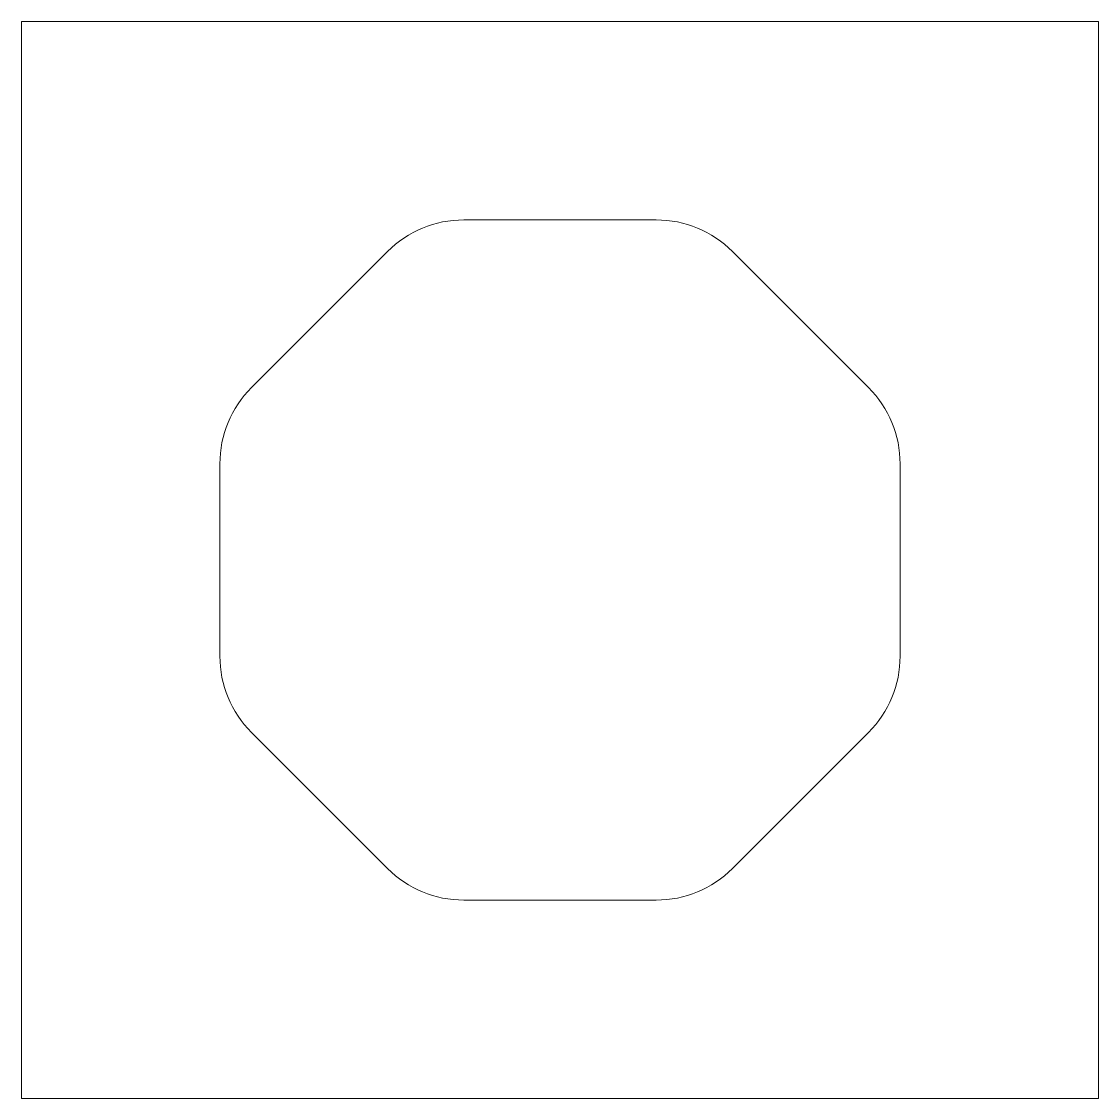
# Model space of a CAD drawing. Header units: millimetres. Extents: x -50 to 50, y -50 to 50.
import ezdxf

# ---------------------------------------------------------------- set-up
doc = ezdxf.new("R2010")
doc.units = ezdxf.units.MM
doc.layers.add('Cut', color=1, linetype='CONTINUOUS', lineweight=0)

msp = doc.modelspace()

# ---------------------------------------------------------------- linework, layer by layer
at = {"layer": 'Cut'}
for p, q in [((8.94, 31.58), (-8.94, 31.58)), ((-16.01, 28.65), (-28.65, 16.01)), ((28.65, 16.01), (16.01, 28.65)), ((-31.58, 8.94), (-31.58, -8.94)), ((31.58, -8.94), (31.58, 8.94)), ((-28.65, -16.01), (-16.01, -28.65)), ((16.01, -28.65), (28.65, -16.01)), ((-8.94, -31.58), (8.94, -31.58))]:
    msp.add_line(p, q, dxfattribs=at)
msp.add_lwpolyline([(-50, -50), (50, -50), (50, 50), (-50, 50), (-50, -50)], dxfattribs=at)
for centre, start, end in [((-8.94, 21.58), 90, 135), ((8.94, 21.58), 45, 90), ((-21.58, 8.94), 135, 180), ((21.58, 8.94), 0, 45), ((-21.58, -8.94), 180, 225), ((21.58, -8.94), 315, 0), ((-8.94, -21.58), 225, 270), ((8.94, -21.58), 270, 315)]:
    msp.add_arc(centre, 10, start, end, dxfattribs=at)

doc.saveas('drawing.dxf')
